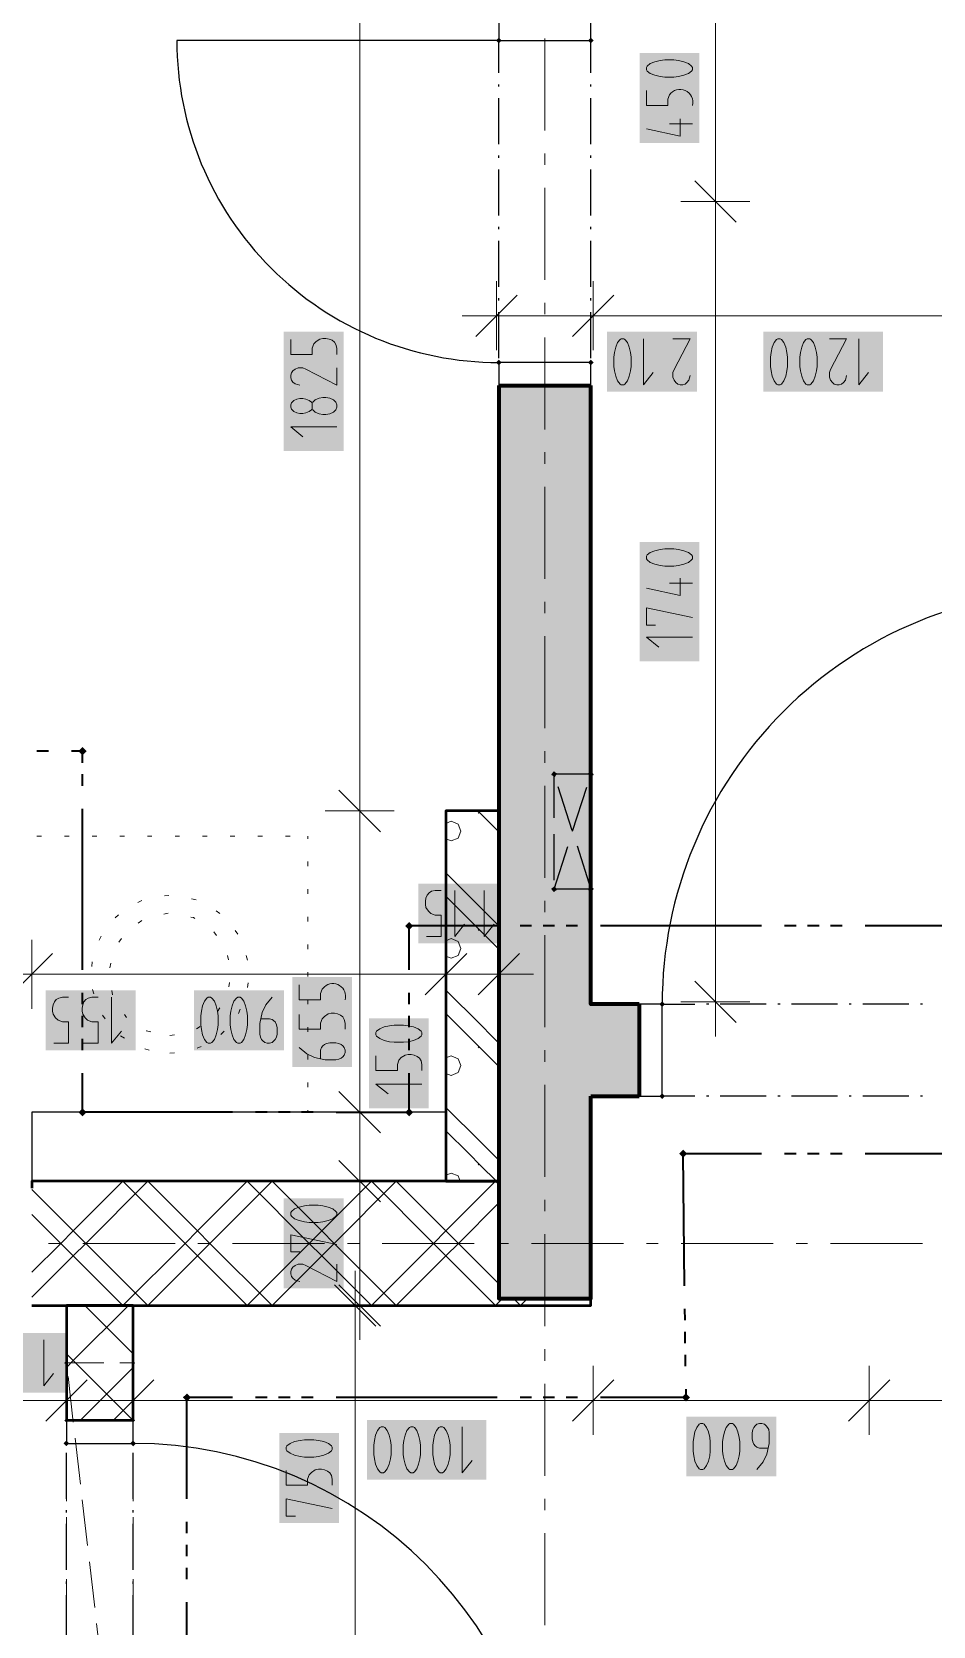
# Model space of a CAD drawing. Header units: millimetres. Extents: x 0 to 594, y 0 to 420.
# Drawn here: x 468.58 to 488.66, y 236.55 to 272.08 of the extents above; entities that cross this region are included whole.
import ezdxf

# ---------------------------------------------------------------- set-up
doc = ezdxf.new("R2010")
doc.units = ezdxf.units.MM
doc.header["$LTSCALE"] = 8
for name, color, linetype in [('PDF_Dokresleni pod rovinou rezu', 7, 'Continuous'), ('PDF_Dvere', 7, 'Continuous'), ('PDF_Instalacni prizdivka do 1m', 7, 'Continuous'), ('PDF_Instalacni prizdivky', 7, 'Continuous'), ('PDF_Koty delkove', 7, 'Continuous'), ('PDF_Osy hlavni', 7, 'Continuous'), ('PDF_Pozarni useky', 7, 'Continuous'), ('PDF_Preklady', 7, 'Continuous'), ('PDF_Pricky zdene', 7, 'Continuous'), ('PDF_Sanita', 7, 'Continuous'), ('PDF_Steny akusticke', 7, 'Continuous'), ('PDF_Steny obvodove nosne', 7, 'Continuous')]:
    doc.layers.add(name, color=color, linetype=linetype)

msp = doc.modelspace()

# ---------------------------------------------------------------- linework, layer by layer
at = {"layer": 'PDF_Dokresleni pod rovinou rezu', "lineweight": 25}
for points in [[(480.216, 254.562), (480.216, 255.538)], [(481.036, 255.538), (480.227, 255.538)], [(480.619, 254.28), (480.306, 255.256)], [(480.63, 254.27), (480.943, 255.246)], [(480.216, 253.178), (480.216, 254.203)], [(480.216, 252.976), (480.521, 253.928)], [(480.728, 253.938), (481.036, 252.976), (480.227, 252.976)]]:
    msp.add_lwpolyline(points, dxfattribs=at)
at = {"layer": 'PDF_Dokresleni pod rovinou rezu', "lineweight": 25, "transparency": 33554559}
for points in [[(480.216, 255.474), (480.152, 255.538), (480.28, 255.538), (480.216, 255.602)], [(480.28, 255.538), (480.216, 255.474), (480.216, 255.602), (480.152, 255.538)], [(480.236, 255.477), (480.155, 255.519), (480.277, 255.558), (480.197, 255.599)], [(481.1, 255.538), (481.036, 255.474), (481.036, 255.602), (480.972, 255.538)], [(481.017, 255.477), (480.975, 255.558), (481.097, 255.519), (481.056, 255.599)], [(480.28, 252.976), (480.216, 252.912), (480.216, 253.04), (480.152, 252.976)], [(480.216, 252.912), (480.152, 252.976), (480.28, 252.976), (480.216, 253.04)], [(480.197, 252.915), (480.155, 252.995), (480.277, 252.956), (480.236, 253.037)], [(481.1, 252.976), (481.036, 252.912), (481.036, 253.04), (480.972, 252.976)], [(481.056, 252.915), (480.975, 252.956), (481.097, 252.995), (481.017, 253.037)]]:
    msp.add_solid(points, dxfattribs=at)
at = {"layer": 'PDF_Dvere', "lineweight": 25}
for points in [[(481.036, 271.887), (481.036, 272.399), (478.986, 272.399), (478.986, 271.887)], [(481.036, 264.2), (481.036, 264.712), (478.986, 264.712), (478.986, 264.2)], [(482.112, 248.363), (482.624, 248.363), (482.624, 250.413), (482.112, 250.413)], [(469.351, 241.137), (469.351, 240.625), (470.838, 240.625), (470.838, 241.137)]]:
    msp.add_lwpolyline(points, close=True, dxfattribs=at)
for points in [[(478.986, 271.167), (478.986, 271.887), (471.811, 271.887, 0.414215), (478.986, 264.712)], [(491.849, 250.413), (491.849, 259.638, 0.414214), (482.624, 250.413), (483.353, 250.413)], [(470.838, 231.4), (480.062, 231.4, 0.414213), (470.838, 240.625)]]:
    msp.add_lwpolyline(points, format="xyb", dxfattribs=at)
for points in [[(481.036, 271.167), (481.036, 271.887)], [(478.986, 270.86), (478.986, 270.911)], [(481.036, 270.86), (481.036, 270.911)], [(478.986, 269.578), (478.986, 270.603)], [(481.036, 269.578), (481.036, 270.603)], [(478.986, 269.271), (478.986, 269.322)], [(481.036, 269.271), (481.036, 269.322)], [(478.986, 267.99), (478.986, 269.015)], [(481.036, 267.99), (481.036, 269.015)], [(478.986, 267.682), (478.986, 267.733)], [(481.036, 267.682), (481.036, 267.733)], [(478.986, 266.401), (478.986, 267.426)], [(481.036, 266.401), (481.036, 267.426)], [(478.986, 266.093), (478.986, 266.145)], [(481.036, 266.093), (481.036, 266.145)], [(478.986, 264.812), (478.986, 265.837)], [(481.036, 264.812), (481.036, 265.837)], [(483.661, 250.413), (483.61, 250.413)], [(484.942, 250.413), (483.917, 250.413)], [(485.25, 250.413), (485.198, 250.413)], [(486.531, 250.413), (485.506, 250.413)], [(486.838, 250.413), (486.787, 250.413)], [(488.12, 250.413), (487.095, 250.413)], [(488.427, 250.413), (488.376, 250.413)], [(483.353, 248.363), (482.624, 248.363)], [(483.661, 248.363), (483.61, 248.363)], [(484.942, 248.363), (483.917, 248.363)], [(485.25, 248.363), (485.198, 248.363)], [(486.531, 248.363), (485.506, 248.363)], [(486.838, 248.363), (486.787, 248.363)], [(488.12, 248.363), (487.095, 248.363)], [(488.427, 248.363), (488.376, 248.363)], [(469.351, 239.392), (469.351, 240.417)], [(470.838, 239.392), (470.838, 240.417)], [(469.351, 239.085), (469.351, 239.136)], [(470.838, 239.085), (470.838, 239.136)], [(469.351, 237.804), (469.351, 238.829)], [(470.838, 237.804), (470.838, 238.829)], [(469.351, 237.496), (469.351, 237.547)], [(470.838, 237.496), (470.838, 237.547)], [(469.351, 236.215), (469.351, 237.24)], [(470.838, 236.215), (470.838, 237.24)]]:
    msp.add_lwpolyline(points, dxfattribs=at)
at = {"layer": 'PDF_Dvere', "lineweight": 25, "transparency": 33554559}
for points in [[(478.986, 271.823), (478.922, 271.887), (479.05, 271.887), (478.986, 271.951)], [(481.036, 271.823), (480.972, 271.887), (481.1, 271.887), (481.036, 271.951)], [(478.986, 264.648), (478.922, 264.712), (479.05, 264.712), (478.986, 264.776)], [(481.036, 264.648), (480.972, 264.712), (481.1, 264.712), (481.036, 264.776)], [(482.688, 250.413), (482.624, 250.349), (482.624, 250.477), (482.56, 250.413)], [(482.688, 248.363), (482.624, 248.299), (482.624, 248.428), (482.56, 248.363)], [(469.351, 240.561), (469.287, 240.625), (469.415, 240.625), (469.351, 240.689)], [(470.838, 240.561), (470.773, 240.625), (470.902, 240.625), (470.838, 240.689)]]:
    msp.add_solid(points, dxfattribs=at)
at = {"layer": 'PDF_Instalacni prizdivka do 1m', "lineweight": 25}
msp.add_lwpolyline([(468.583, 246.467), (477.807, 246.467), (477.807, 248.005), (468.583, 248.005)], close=True, dxfattribs=at)
at = {"layer": 'PDF_Instalacni prizdivky', "lineweight": 50}
msp.add_lwpolyline([(478.986, 246.467), (478.986, 254.719), (478.935, 254.719), (477.807, 254.719), (477.807, 246.467), (478.935, 246.467)], close=True, dxfattribs=at)
at = {"layer": 'PDF_Instalacni prizdivky', "lineweight": 9}
for points in [[(477.807, 254.098), (477.923, 254.05), (478.078, 254.115), (478.142, 254.27), (478.078, 254.425), (477.923, 254.49), (477.807, 254.442)], [(478.576, 254.662), (478.52, 254.719)], [(478.986, 254.252), (478.576, 254.662)], [(478.986, 252.161), (478.838, 252.31), (478.576, 252.571), (477.807, 253.34)], [(478.315, 252.31), (477.807, 252.817)], [(478.576, 252.048), (478.315, 252.31)], [(478.986, 251.638), (478.576, 252.048)], [(477.807, 251.484), (477.923, 251.437), (478.078, 251.501), (478.142, 251.656), (478.078, 251.811), (477.923, 251.876), (477.807, 251.828)], [(478.986, 249.547), (478.838, 249.696), (478.576, 249.957), (477.807, 250.726)], [(478.315, 249.696), (477.807, 250.203)], [(478.576, 249.435), (478.315, 249.696)], [(478.986, 249.025), (478.576, 249.435)], [(477.807, 248.871), (477.923, 248.823), (478.078, 248.887), (478.142, 249.043), (478.078, 249.198), (477.923, 249.262), (477.807, 249.214)], [(478.986, 246.934), (478.838, 247.082), (478.576, 247.344), (477.807, 248.112)], [(478.315, 247.082), (477.807, 247.59)], [(478.576, 246.821), (478.315, 247.082)], [(478.126, 246.467), (478.078, 246.584), (477.923, 246.648), (477.807, 246.601)], [(478.93, 246.467), (478.576, 246.821)]]:
    msp.add_lwpolyline(points, dxfattribs=at)
at = {"layer": 'PDF_Instalacni prizdivky', "lineweight": 9, "transparency": 33554559}
for points in [[(478.537, 254.657), (478.514, 254.68), (478.56, 254.68), (478.537, 254.703)], [(478.537, 252.044), (478.514, 252.067), (478.56, 252.067), (478.537, 252.09)], [(478.537, 249.43), (478.514, 249.453), (478.56, 249.453), (478.537, 249.476)], [(478.537, 246.816), (478.514, 246.839), (478.56, 246.839), (478.537, 246.862)]]:
    msp.add_solid(points, dxfattribs=at)
at = {"layer": 'PDF_Koty delkove', "lineweight": 18}
for points in [[(475.886, 243.7), (475.886, 244.698), (475.886, 246.467), (475.886, 248.005), (475.886, 254.719), (475.886, 273.424), (475.886, 280.599), (475.886, 282.086), (475.886, 288.236), (475.886, 330.055)], [(483.811, 250.465), (483.811, 268.3), (483.811, 272.912)], [(483.025, 270.141), (483.025, 269.757), (482.273, 269.922)], [(483.298, 270.031), (482.786, 270.031)], [(484.272, 267.838), (483.35, 268.761)], [(484.58, 268.3), (483.811, 268.3), (483.042, 268.3)], [(478.935, 266.523), (478.935, 265.754), (478.935, 264.986)], [(481.087, 266.523), (481.087, 265.754), (481.087, 264.986)], [(479.396, 266.216), (478.474, 265.293)], [(481.549, 266.216), (480.626, 265.293)], [(478.935, 265.754), (478.166, 265.754)], [(545.764, 265.754), (541.232, 265.754), (538.589, 265.754), (537.823, 265.754), (526.802, 265.754), (515.63, 265.754), (514.502, 265.754), (496.155, 265.754), (493.387, 265.754), (481.087, 265.754), (478.935, 265.754)], [(474.348, 265.222), (474.348, 264.893), (474.826, 264.893), (474.826, 265.03), (474.861, 265.126), (474.912, 265.181), (474.997, 265.235), (475.065, 265.249), (475.133, 265.249), (475.202, 265.235), (475.27, 265.208), (475.321, 265.167), (475.356, 265.113), (475.373, 265.03), (475.373, 264.893)], [(481.918, 264.524), (481.932, 264.626), (481.932, 264.831), (481.918, 264.933), (481.89, 265.053), (481.849, 265.156), (481.795, 265.224), (481.767, 265.242), (481.713, 265.242), (481.685, 265.224), (481.631, 265.156), (481.589, 265.053), (481.562, 264.933), (481.548, 264.831)], [(482.205, 265.242), (482.205, 264.217), (482.424, 264.49)], [(482.862, 265.242), (483.246, 265.242), (482.89, 264.558), (482.862, 264.49), (482.862, 264.387), (482.89, 264.319), (482.931, 264.268), (482.972, 264.233), (483.027, 264.217), (483.081, 264.217), (483.136, 264.233), (483.177, 264.268), (483.218, 264.319), (483.246, 264.421)], [(486.349, 265.242), (486.733, 265.242), (486.376, 264.558), (486.349, 264.49), (486.349, 264.387), (486.376, 264.319), (486.417, 264.268), (486.458, 264.233), (486.513, 264.217), (486.567, 264.217), (486.622, 264.233), (486.664, 264.268), (486.705, 264.319), (486.733, 264.421)], [(487.006, 265.242), (487.006, 264.217), (487.224, 264.49)], [(481.548, 264.831), (481.548, 264.626), (481.562, 264.524), (481.589, 264.405), (481.631, 264.302), (481.685, 264.233), (481.713, 264.217), (481.767, 264.217), (481.795, 264.233), (481.849, 264.302), (481.89, 264.405), (481.918, 264.524)], [(475.373, 264.592), (475.373, 264.208), (474.689, 264.565), (474.621, 264.592), (474.518, 264.592), (474.451, 264.565), (474.399, 264.524), (474.365, 264.483), (474.348, 264.428), (474.348, 264.373), (474.365, 264.318), (474.399, 264.277), (474.451, 264.236), (474.552, 264.208)], [(474.826, 263.688), (474.808, 263.661), (474.757, 263.62), (474.689, 263.593), (474.621, 263.579), (474.552, 263.579), (474.484, 263.593), (474.416, 263.62), (474.365, 263.675), (474.348, 263.716), (474.348, 263.771), (474.365, 263.812), (474.416, 263.867), (474.484, 263.894), (474.552, 263.908), (474.621, 263.908), (474.689, 263.894), (474.757, 263.867), (474.808, 263.826), (474.826, 263.799)], [(475.373, 263.278), (474.348, 263.278), (474.621, 263.059)], [(483.025, 259.903), (483.025, 259.519), (482.273, 259.684)], [(483.298, 259.793), (482.786, 259.793)], [(482.477, 258.862), (482.273, 258.862), (482.273, 259.245), (483.298, 259.027)], [(483.298, 258.588), (482.273, 258.588), (482.546, 258.37)], [(476.347, 254.257), (475.424, 255.18)], [(476.654, 254.719), (475.886, 254.719), (475.117, 254.719)], [(477.375, 251.92), (477.703, 251.92), (477.703, 252.398), (477.566, 252.398), (477.471, 252.433), (477.416, 252.484), (477.362, 252.569), (477.348, 252.637), (477.348, 252.705), (477.362, 252.774), (477.389, 252.842), (477.43, 252.893), (477.484, 252.928), (477.566, 252.945), (477.703, 252.945)], [(478.005, 252.945), (478.005, 251.92), (478.223, 252.193)], [(478.662, 252.945), (478.662, 251.92), (478.88, 252.193)], [(469.044, 251.541), (468.121, 250.618)], [(468.583, 251.848), (468.583, 251.08), (468.583, 250.311)], [(478.269, 251.541), (477.346, 250.618)], [(477.807, 251.848), (477.807, 251.08), (477.807, 250.311)], [(479.447, 251.541), (478.525, 250.618)], [(478.986, 251.848), (478.986, 251.08), (478.986, 250.311)], [(478.986, 251.08), (477.807, 251.08), (475.526, 251.08), (472.864, 251.08), (468.583, 251.08), (467.512, 251.08), (466.994, 251.08), (459.511, 251.08)], [(478.986, 251.08), (479.755, 251.08)], [(484.272, 250.003), (483.35, 250.926)], [(469.071, 249.542), (469.399, 249.542), (469.399, 250.02), (469.262, 250.02), (469.167, 250.055), (469.112, 250.106), (469.057, 250.191), (469.044, 250.259), (469.044, 250.327), (469.057, 250.396), (469.085, 250.464), (469.126, 250.515), (469.18, 250.55), (469.262, 250.567), (469.399, 250.567)], [(469.728, 249.542), (470.056, 249.542), (470.056, 250.02), (469.919, 250.02), (469.824, 250.055), (469.769, 250.106), (469.715, 250.191), (469.701, 250.259), (469.701, 250.327), (469.715, 250.396), (469.742, 250.464), (469.783, 250.515), (469.837, 250.55), (469.919, 250.567), (470.056, 250.567)], [(470.358, 250.567), (470.358, 249.542), (470.576, 249.815)], [(472.592, 249.559), (472.647, 249.627), (472.688, 249.73), (472.716, 249.85), (472.73, 249.951), (472.73, 250.156), (472.716, 250.259), (472.688, 250.379), (472.647, 250.481), (472.592, 250.55), (472.565, 250.567), (472.51, 250.567), (472.482, 250.55), (472.428, 250.481), (472.387, 250.379), (472.36, 250.259), (472.346, 250.156)], [(473.934, 250.567), (473.796, 250.396), (473.714, 250.225), (473.66, 249.986)], [(472.346, 250.156), (472.346, 249.951), (472.36, 249.85), (472.387, 249.73), (472.428, 249.627), (472.482, 249.559), (472.51, 249.542), (472.565, 249.542), (472.592, 249.559)], [(474.536, 250.184), (474.536, 249.855), (475.013, 249.855), (475.013, 249.992), (475.048, 250.087), (475.099, 250.142), (475.184, 250.197), (475.252, 250.211), (475.321, 250.211), (475.389, 250.197), (475.457, 250.17), (475.508, 250.129), (475.543, 250.074), (475.56, 249.992), (475.56, 249.855)], [(484.58, 250.465), (483.811, 250.465), (483.042, 250.465)], [(483.811, 250.465), (483.811, 249.696)], [(473.66, 249.986), (473.66, 249.746), (473.674, 249.679), (473.701, 249.627), (473.728, 249.593), (473.769, 249.559), (473.824, 249.542), (473.879, 249.542), (473.934, 249.559), (473.975, 249.593), (474.002, 249.627), (474.03, 249.679), (474.044, 249.746), (474.044, 249.884), (474.03, 249.951), (474.002, 250.02), (473.934, 250.071), (473.879, 250.089), (473.687, 250.089)], [(476.86, 249.946), (476.655, 249.946), (476.553, 249.932), (476.434, 249.905), (476.331, 249.864), (476.262, 249.81), (476.246, 249.782), (476.246, 249.728), (476.262, 249.7), (476.331, 249.646), (476.434, 249.604), (476.553, 249.577), (476.655, 249.563), (476.86, 249.563), (476.962, 249.577), (477.082, 249.604)], [(477.082, 249.604), (477.185, 249.646), (477.254, 249.7), (477.271, 249.728), (477.271, 249.782), (477.254, 249.81), (477.185, 249.864), (477.082, 249.905), (476.962, 249.932), (476.86, 249.946)], [(475.013, 249.198), (475.013, 249.389), (475.031, 249.444), (475.064, 249.485), (475.099, 249.513), (475.149, 249.54), (475.218, 249.554), (475.354, 249.554), (475.423, 249.54), (475.474, 249.513), (475.508, 249.485), (475.543, 249.444), (475.56, 249.389), (475.56, 249.335), (475.543, 249.28), (475.508, 249.239), (475.474, 249.212), (475.423, 249.184), (475.354, 249.17), (475.116, 249.17), (474.877, 249.225), (474.706, 249.307), (474.536, 249.444)], [(476.246, 249.262), (476.246, 248.933), (476.724, 248.933), (476.724, 249.071), (476.758, 249.166), (476.81, 249.221), (476.895, 249.275), (476.962, 249.289), (477.031, 249.289), (477.1, 249.275), (477.167, 249.248), (477.219, 249.207), (477.254, 249.153), (477.271, 249.071), (477.271, 248.933)], [(476.347, 247.543), (475.424, 248.466)], [(477.271, 248.632), (476.246, 248.632), (476.519, 248.414)], [(476.654, 248.005), (475.886, 248.005), (475.117, 248.005)], [(476.347, 246.006), (475.424, 246.928)], [(476.654, 246.467), (475.886, 246.467), (475.117, 246.467)], [(474.365, 245.796), (474.348, 245.768), (474.348, 245.714), (474.365, 245.686), (474.433, 245.632), (474.536, 245.591), (474.656, 245.563), (474.757, 245.549), (474.962, 245.549), (475.065, 245.563), (475.185, 245.591), (475.287, 245.632), (475.356, 245.686), (475.373, 245.714), (475.373, 245.768), (475.356, 245.796), (475.287, 245.85), (475.185, 245.891), (475.065, 245.918), (474.962, 245.932)], [(474.962, 245.932), (474.757, 245.932), (474.656, 245.918), (474.536, 245.891), (474.433, 245.85), (474.365, 245.796)], [(474.552, 244.892), (474.348, 244.892), (474.348, 245.275), (475.373, 245.057)], [(475.373, 244.618), (475.373, 244.235), (474.689, 244.591), (474.621, 244.618), (474.518, 244.618), (474.451, 244.591), (474.399, 244.55), (474.365, 244.509), (474.348, 244.454), (474.348, 244.4), (474.365, 244.345), (474.399, 244.304), (474.451, 244.263), (474.552, 244.235)], [(475.786, 243.7), (475.786, 244.468)], [(476.247, 243.239), (475.324, 244.161)], [(476.347, 243.239), (475.424, 244.161)], [(476.554, 243.7), (475.786, 243.7), (475.017, 243.7)], [(476.654, 243.7), (475.886, 243.7), (475.117, 243.7)], [(475.786, 236.012), (475.786, 243.7)], [(475.886, 243.7), (475.886, 242.931)], [(468.846, 242.933), (468.846, 241.908), (469.064, 242.181)], [(469.351, 242.35), (469.351, 241.581), (469.351, 240.813)], [(470.838, 242.35), (470.838, 241.581), (470.838, 240.813)], [(481.087, 242.35), (481.087, 241.581), (481.087, 240.813)], [(487.237, 242.35), (487.237, 241.581), (487.237, 240.813)], [(469.813, 242.043), (468.89, 241.12)], [(471.299, 242.043), (470.376, 241.12)], [(481.549, 242.043), (480.626, 241.12)], [(487.698, 242.043), (486.775, 241.12)], [(544.944, 241.581), (527.533, 241.581), (514.611, 241.581), (510.402, 241.581), (501.792, 241.581), (487.237, 241.581), (481.087, 241.581), (476.182, 241.581), (471.637, 241.581), (470.838, 241.581), (469.351, 241.581), (434.86, 241.581), (428.813, 241.581), (416.513, 241.581), (405.084, 241.581), (397.192, 241.581), (389.71, 241.581), (312.015, 241.581), (304.533, 241.581), (297.307, 241.581), (294.693, 241.581), (286.493, 241.581), (285.314, 241.581)], [(476.2, 240.585), (476.2, 240.38), (476.214, 240.279), (476.241, 240.159), (476.282, 240.056), (476.336, 239.988), (476.364, 239.971), (476.419, 239.971), (476.446, 239.988), (476.501, 240.056), (476.542, 240.159), (476.57, 240.279), (476.584, 240.38), (476.584, 240.585), (476.57, 240.688), (476.542, 240.808), (476.501, 240.91), (476.446, 240.979), (476.419, 240.996), (476.364, 240.996), (476.336, 240.979), (476.282, 240.91), (476.241, 240.808), (476.214, 240.688), (476.2, 240.585)], [(477.884, 240.279), (477.898, 240.38), (477.898, 240.585), (477.884, 240.688), (477.856, 240.808), (477.815, 240.91), (477.761, 240.979), (477.733, 240.996), (477.678, 240.996), (477.651, 240.979), (477.596, 240.91), (477.555, 240.808), (477.528, 240.688), (477.514, 240.585)], [(478.171, 240.996), (478.171, 239.971), (478.39, 240.244)], [(484.34, 240.351), (484.354, 240.453), (484.354, 240.658), (484.34, 240.76), (484.312, 240.88), (484.271, 240.983), (484.216, 241.051), (484.189, 241.069), (484.134, 241.069), (484.106, 241.051), (484.052, 240.983), (484.011, 240.88), (483.984, 240.76), (483.97, 240.658)], [(484.983, 240.522), (484.791, 240.522), (484.736, 240.539), (484.695, 240.573), (484.668, 240.608), (484.641, 240.658), (484.627, 240.727), (484.627, 240.863), (484.641, 240.932), (484.668, 240.983), (484.695, 241.017), (484.736, 241.051), (484.791, 241.069), (484.846, 241.069), (484.901, 241.051), (484.942, 241.017), (484.969, 240.983), (484.997, 240.932), (485.011, 240.863), (485.011, 240.624), (484.956, 240.385), (484.874, 240.214), (484.736, 240.044)], [(477.514, 240.585), (477.514, 240.38), (477.528, 240.279), (477.555, 240.159), (477.596, 240.056), (477.651, 239.988), (477.678, 239.971), (477.733, 239.971), (477.761, 239.988), (477.815, 240.056), (477.856, 240.159), (477.884, 240.279)], [(483.97, 240.658), (483.97, 240.453), (483.984, 240.351), (484.011, 240.231), (484.052, 240.129), (484.106, 240.06), (484.134, 240.044), (484.189, 240.044), (484.216, 240.06), (484.271, 240.129), (484.312, 240.231), (484.34, 240.351)], [(474.248, 240.021), (474.248, 239.692), (474.726, 239.692), (474.726, 239.829), (474.761, 239.925), (474.812, 239.98), (474.897, 240.034), (474.965, 240.048)], [(474.965, 240.048), (475.033, 240.048), (475.102, 240.034), (475.17, 240.007), (475.221, 239.966), (475.256, 239.912), (475.273, 239.829), (475.273, 239.692)], [(474.452, 239.007), (474.248, 239.007), (474.248, 239.391), (475.273, 239.172)]]:
    msp.add_lwpolyline(points, dxfattribs=at)
for points in [[(482.887, 271.455), (482.682, 271.455), (482.581, 271.441), (482.461, 271.414), (482.358, 271.373), (482.29, 271.318), (482.273, 271.29), (482.273, 271.236), (482.29, 271.208), (482.358, 271.154), (482.461, 271.113), (482.581, 271.085), (482.682, 271.071), (482.887, 271.071), (482.99, 271.085), (483.11, 271.113), (483.212, 271.154), (483.281, 271.208), (483.298, 271.236), (483.298, 271.29), (483.281, 271.318), (483.212, 271.373), (483.11, 271.414), (482.99, 271.441)], [(485.035, 264.831), (485.035, 264.626), (485.049, 264.524), (485.076, 264.405), (485.117, 264.302), (485.171, 264.233), (485.199, 264.217), (485.253, 264.217), (485.281, 264.233), (485.335, 264.302), (485.377, 264.405), (485.404, 264.524), (485.418, 264.626), (485.418, 264.831), (485.404, 264.933), (485.377, 265.053), (485.335, 265.156), (485.281, 265.224), (485.253, 265.242), (485.199, 265.242), (485.171, 265.224), (485.117, 265.156), (485.076, 265.053), (485.049, 264.933)], [(485.692, 264.831), (485.692, 264.626), (485.706, 264.524), (485.733, 264.405), (485.774, 264.302), (485.828, 264.233), (485.856, 264.217), (485.91, 264.217), (485.938, 264.233), (485.993, 264.302), (486.034, 264.405), (486.062, 264.524), (486.075, 264.626), (486.075, 264.831), (486.062, 264.933), (486.034, 265.053), (485.993, 265.156), (485.938, 265.224), (485.91, 265.242), (485.856, 265.242), (485.828, 265.224), (485.774, 265.156), (485.733, 265.053), (485.706, 264.933)], [(475.133, 263.935), (475.065, 263.935), (474.98, 263.921), (474.894, 263.881), (474.843, 263.826), (474.826, 263.799), (474.826, 263.688), (474.843, 263.661), (474.894, 263.606), (474.98, 263.565), (475.065, 263.551), (475.133, 263.551), (475.218, 263.565), (475.304, 263.606), (475.356, 263.661), (475.373, 263.716), (475.373, 263.771), (475.356, 263.826), (475.304, 263.881), (475.218, 263.921)], [(482.887, 260.56), (482.682, 260.56), (482.581, 260.546), (482.461, 260.519), (482.358, 260.477), (482.29, 260.423), (482.273, 260.395), (482.273, 260.341), (482.29, 260.313), (482.358, 260.259), (482.461, 260.218), (482.581, 260.19), (482.682, 260.176), (482.887, 260.176), (482.99, 260.19), (483.11, 260.218), (483.212, 260.259), (483.281, 260.313), (483.298, 260.341), (483.298, 260.395), (483.281, 260.423), (483.212, 260.477), (483.11, 260.519), (482.99, 260.546)], [(473.003, 250.156), (473.003, 249.951), (473.017, 249.85), (473.044, 249.73), (473.085, 249.627), (473.139, 249.559), (473.167, 249.542), (473.222, 249.542), (473.249, 249.559), (473.304, 249.627), (473.345, 249.73), (473.373, 249.85), (473.387, 249.951), (473.387, 250.156), (473.373, 250.259), (473.345, 250.379), (473.304, 250.481), (473.249, 250.55), (473.222, 250.567), (473.167, 250.567), (473.139, 250.55), (473.085, 250.481), (473.044, 250.379), (473.017, 250.259)], [(476.857, 240.585), (476.857, 240.38), (476.871, 240.279), (476.898, 240.159), (476.939, 240.056), (476.993, 239.988), (477.021, 239.971), (477.076, 239.971), (477.104, 239.988), (477.158, 240.056), (477.199, 240.159), (477.227, 240.279), (477.241, 240.38), (477.241, 240.585), (477.227, 240.688), (477.199, 240.808), (477.158, 240.91), (477.104, 240.979), (477.076, 240.996), (477.021, 240.996), (476.993, 240.979), (476.939, 240.91), (476.898, 240.808), (476.871, 240.688)], [(483.313, 240.658), (483.313, 240.453), (483.327, 240.351), (483.354, 240.231), (483.395, 240.129), (483.449, 240.06), (483.477, 240.044), (483.532, 240.044), (483.559, 240.06), (483.614, 240.129), (483.655, 240.231), (483.683, 240.351), (483.697, 240.453), (483.697, 240.658), (483.683, 240.76), (483.655, 240.88), (483.614, 240.983), (483.559, 241.051), (483.532, 241.069), (483.477, 241.069), (483.449, 241.051), (483.395, 240.983), (483.354, 240.88), (483.327, 240.76)], [(474.862, 240.705), (474.657, 240.705), (474.556, 240.691), (474.436, 240.664), (474.333, 240.623), (474.264, 240.569), (474.248, 240.541), (474.248, 240.487), (474.264, 240.459), (474.333, 240.404), (474.436, 240.363), (474.556, 240.335), (474.657, 240.321), (474.862, 240.321), (474.965, 240.335), (475.084, 240.363), (475.187, 240.404), (475.256, 240.459), (475.273, 240.487), (475.273, 240.541), (475.256, 240.569), (475.187, 240.623), (475.084, 240.664), (474.965, 240.691)]]:
    msp.add_lwpolyline(points, close=True, dxfattribs=at)
for points in [[(482.273, 270.771), (482.273, 270.442), (482.751, 270.442), (482.751, 270.579), (482.786, 270.674, -0.84383), (483.298, 270.442)], [(474.536, 250.841), (474.536, 250.512), (475.013, 250.512), (475.013, 250.649), (475.048, 250.744), (475.099, 250.8, -0.753191), (475.56, 250.512)]]:
    msp.add_lwpolyline(points, format="xyb", dxfattribs=at)
at = {"layer": 'PDF_Koty delkove', "color": 7, "lineweight": 18, "true_color": 0xffffff, "transparency": 33554559}
for points in [[(483.452, 269.603), (483.452, 271.608), (482.12, 269.603), (482.12, 271.608)], [(475.527, 262.741), (475.527, 265.402), (474.194, 262.741), (474.194, 265.402)], [(483.4, 265.396), (481.395, 265.396), (483.4, 264.063), (481.395, 264.063)], [(487.543, 265.396), (484.881, 265.396), (487.543, 264.063), (484.881, 264.063)], [(483.452, 258.051), (483.452, 260.713), (482.12, 258.051), (482.12, 260.713)], [(479.199, 253.099), (477.194, 253.099), (479.199, 251.766), (477.194, 251.766)], [(475.714, 249.016), (475.714, 251.021), (474.382, 249.016), (474.382, 251.021)], [(470.895, 250.721), (468.89, 250.721), (470.895, 249.388), (468.89, 249.388)], [(474.197, 250.721), (472.193, 250.721), (474.197, 249.388), (472.193, 249.388)], [(477.425, 248.095), (477.425, 250.1), (476.092, 248.095), (476.092, 250.1)], [(475.527, 244.081), (475.527, 246.086), (474.194, 244.081), (474.194, 246.086)], [(469.383, 243.087), (467.378, 243.087), (469.383, 241.754), (467.378, 241.754)], [(478.709, 241.15), (476.047, 241.15), (478.709, 239.818), (476.047, 239.818)], [(485.164, 241.223), (483.16, 241.223), (485.164, 239.89), (483.16, 239.89)], [(475.427, 238.854), (475.427, 240.858), (474.094, 238.854), (474.094, 240.858)]]:
    msp.add_solid(points, dxfattribs=at)
at = {"layer": 'PDF_Osy hlavni', "lineweight": 18}
for points in [[(480.011, 269.886), (480.011, 271.936)], [(480.011, 269.117), (480.011, 269.373)], [(480.011, 266.555), (480.011, 268.605)], [(480.011, 265.786), (480.011, 266.042)], [(480.011, 263.223), (480.011, 265.273)], [(480.011, 262.455), (480.011, 262.711)], [(480.011, 259.892), (480.011, 261.942)], [(480.011, 259.123), (480.011, 259.38)], [(480.011, 256.561), (480.011, 258.611)], [(480.011, 255.792), (480.011, 256.048)], [(480.011, 253.23), (480.011, 255.28)], [(480.011, 252.461), (480.011, 252.717)], [(480.011, 249.899), (480.011, 251.949)], [(480.011, 249.13), (480.011, 249.386)], [(480.011, 246.567), (480.011, 248.617)], [(480.011, 245.799), (480.011, 246.055)], [(480.011, 243.236), (480.011, 245.286)], [(469.208, 245.083), (468.952, 245.083)], [(471.771, 245.083), (469.721, 245.083)], [(472.54, 245.083), (472.283, 245.083)], [(475.102, 245.083), (473.052, 245.083)], [(475.871, 245.083), (475.615, 245.083)], [(478.433, 245.083), (476.383, 245.083)], [(479.202, 245.083), (478.946, 245.083)], [(481.765, 245.083), (479.715, 245.083)], [(482.533, 245.083), (482.277, 245.083)], [(485.096, 245.083), (483.046, 245.083)], [(485.865, 245.083), (485.608, 245.083)], [(488.427, 245.083), (486.377, 245.083)], [(480.011, 242.467), (480.011, 242.724)], [(480.011, 239.905), (480.011, 241.955)], [(480.011, 239.136), (480.011, 239.392)], [(480.011, 236.574), (480.011, 238.624)]]:
    msp.add_lwpolyline(points, dxfattribs=at)
at = {"layer": 'PDF_Pozarni useky', "lineweight": 35}
for points in [[(468.952, 256.051), (468.696, 256.051)], [(469.71, 256.051), (469.465, 256.051)], [(469.71, 255.792), (469.71, 256.048)], [(469.71, 255.28), (469.71, 255.536)], [(469.71, 251.18), (469.71, 254.767)], [(478.946, 252.156), (476.987, 252.156)], [(476.987, 251.18), (476.987, 252.156)], [(479.715, 252.156), (479.458, 252.156)], [(480.227, 252.156), (479.971, 252.156)], [(480.74, 252.156), (480.483, 252.156)], [(484.84, 252.156), (481.252, 252.156)], [(485.608, 252.156), (485.352, 252.156)], [(486.121, 252.156), (485.865, 252.156)], [(486.633, 252.156), (486.377, 252.156)], [(490.733, 252.156), (487.146, 252.156)], [(469.71, 250.411), (469.71, 250.667)], [(476.987, 250.411), (476.987, 250.667)], [(469.71, 249.899), (469.71, 250.155)], [(476.987, 249.899), (476.987, 250.155)], [(469.71, 249.386), (469.71, 249.642)], [(476.987, 249.386), (476.987, 249.642)], [(469.71, 248.005), (469.71, 248.874)], [(475.358, 248.005), (476.987, 248.005), (476.987, 248.874)], [(473.052, 248.005), (469.71, 248.005)], [(473.821, 248.005), (473.565, 248.005)], [(474.333, 248.005), (474.077, 248.005)], [(474.846, 248.005), (474.59, 248.005)], [(483.125, 244.137), (483.091, 247.081)], [(484.84, 247.081), (483.091, 247.081)], [(485.608, 247.081), (485.352, 247.081)], [(486.121, 247.081), (485.865, 247.081)], [(486.633, 247.081), (486.377, 247.081)], [(490.733, 247.081), (487.146, 247.081)], [(483.134, 243.368), (483.131, 243.625)], [(483.139, 242.856), (483.137, 243.112)], [(483.145, 242.344), (483.142, 242.6)], [(472.037, 239.392), (472.037, 241.65)], [(473.052, 241.65), (472.037, 241.65)], [(473.821, 241.65), (473.565, 241.65)], [(474.333, 241.65), (474.077, 241.65)], [(474.846, 241.65), (474.59, 241.65)], [(478.946, 241.65), (475.358, 241.65)], [(479.715, 241.65), (479.458, 241.65)], [(480.227, 241.65), (479.971, 241.65)], [(480.74, 241.65), (480.483, 241.65)], [(483.151, 241.831), (483.153, 241.65), (481.252, 241.65)], [(472.037, 238.624), (472.037, 238.88)], [(472.037, 238.111), (472.037, 238.367)], [(472.037, 237.599), (472.037, 237.855)], [(472.037, 233.499), (472.037, 237.086)]]:
    msp.add_lwpolyline(points, dxfattribs=at)
at = {"layer": 'PDF_Pozarni useky', "lineweight": 35, "transparency": 33554559}
for points in [[(469.71, 255.961), (469.62, 256.051), (469.8, 256.051), (469.71, 256.141)], [(469.8, 256.051), (469.71, 255.961), (469.71, 256.141), (469.62, 256.051)], [(477.077, 252.156), (476.987, 252.066), (476.987, 252.246), (476.898, 252.156)], [(476.987, 252.066), (476.898, 252.156), (477.077, 252.156), (476.987, 252.246)], [(469.8, 248.005), (469.71, 247.915), (469.71, 248.094), (469.62, 248.005)], [(469.71, 247.915), (469.62, 248.005), (469.8, 248.005), (469.71, 248.094)], [(476.987, 247.915), (476.898, 248.005), (477.077, 248.005), (476.987, 248.094)], [(477.077, 248.005), (476.987, 247.915), (476.987, 248.094), (476.898, 248.005)], [(483.092, 246.991), (483.002, 247.08), (483.181, 247.082), (483.09, 247.171)], [(483.181, 247.081), (483.091, 246.991), (483.091, 247.171), (483.002, 247.081)], [(472.037, 241.56), (471.947, 241.65), (472.126, 241.65), (472.037, 241.739)], [(472.126, 241.65), (472.037, 241.56), (472.037, 241.739), (471.947, 241.65)], [(483.243, 241.65), (483.153, 241.56), (483.153, 241.739), (483.064, 241.65)], [(483.154, 241.56), (483.064, 241.649), (483.243, 241.651), (483.152, 241.739)]]:
    msp.add_solid(points, dxfattribs=at)
at = {"layer": 'PDF_Preklady', "lineweight": 18}
for points in [[(470.182, 242.418), (469.351, 242.418)], [(469.351, 242.109), (469.351, 242.418)], [(470.838, 242.418), (470.541, 242.418)], [(470.838, 242.109), (470.838, 242.418)], [(469.505, 241.095), (469.387, 242.113)], [(469.351, 241.137), (469.351, 241.75)], [(470.838, 241.137), (470.838, 241.75)], [(469.351, 240.725), (469.351, 241.137)], [(470.838, 240.725), (470.838, 241.137)], [(469.664, 239.72), (469.546, 240.739)], [(469.351, 239.341), (469.351, 240.366)], [(470.838, 239.341), (470.838, 240.366)], [(469.824, 238.346), (469.706, 239.364)], [(469.351, 237.957), (469.351, 238.982)], [(470.838, 237.957), (470.838, 238.982)], [(469.983, 236.971), (469.865, 237.989)], [(469.351, 236.574), (469.351, 237.599)], [(470.838, 236.574), (470.838, 237.599)], [(470.143, 235.597), (470.024, 236.615)]]:
    msp.add_lwpolyline(points, dxfattribs=at)
at = {"layer": 'PDF_Preklady', "lineweight": 18, "transparency": 33554559}
for points in [[(469.397, 242.418), (469.351, 242.372), (469.351, 242.465), (469.305, 242.418)], [(469.351, 242.372), (469.305, 242.418), (469.397, 242.418), (469.351, 242.465)], [(469.357, 242.373), (469.305, 242.413), (469.397, 242.424), (469.346, 242.464)], [(470.838, 242.372), (470.791, 242.418), (470.884, 242.418), (470.838, 242.465)], [(470.884, 242.418), (470.838, 242.372), (470.838, 242.465), (470.791, 242.418)], [(469.351, 241.091), (469.305, 241.137), (469.397, 241.137), (469.351, 241.183)], [(469.351, 241.091), (469.305, 241.137), (469.397, 241.137), (469.351, 241.183)], [(470.838, 241.091), (470.791, 241.137), (470.884, 241.137), (470.838, 241.183)], [(470.838, 241.091), (470.791, 241.137), (470.884, 241.137), (470.838, 241.183)]]:
    msp.add_solid(points, dxfattribs=at)
at = {"layer": 'PDF_Pricky zdene', "lineweight": 9}
for points in [[(470.735, 243.7), (469.505, 242.47), (469.351, 242.316)], [(470.838, 242.624), (469.761, 243.7)], [(470.838, 241.137), (469.505, 242.47), (469.351, 242.624)], [(470.838, 242.316), (469.659, 241.137)], [(469.351, 241.137), (469.351, 241.137)]]:
    msp.add_lwpolyline(points, dxfattribs=at)
at = {"layer": 'PDF_Pricky zdene', "lineweight": 50}
for points in [[(470.838, 241.137), (470.838, 242.418), (470.838, 243.7), (469.351, 243.7), (469.351, 242.418), (469.351, 241.137)], [(470.838, 241.137), (469.351, 241.137)]]:
    msp.add_lwpolyline(points, dxfattribs=at)
at = {"layer": 'PDF_Sanita', "lineweight": 13}
for points in [[(468.798, 254.155), (468.696, 254.155)], [(469.413, 254.155), (469.311, 254.155)], [(470.028, 254.155), (469.926, 254.155)], [(470.643, 254.155), (470.541, 254.155)], [(471.258, 254.155), (471.156, 254.155)], [(471.873, 254.155), (471.771, 254.155)], [(472.488, 254.155), (472.386, 254.155)], [(473.103, 254.155), (473.001, 254.155)], [(473.718, 254.155), (473.616, 254.155)], [(474.333, 254.155), (474.231, 254.155)], [(474.732, 254.155), (474.732, 254.155)], [(474.732, 254.101), (474.732, 254.155)], [(474.732, 254.155), (474.732, 254.155)], [(474.732, 253.486), (474.732, 253.589)], [(474.732, 252.871), (474.732, 252.974)], [(471.035, 252.721), (470.942, 252.677)], [(471.636, 252.835), (471.534, 252.826)], [(472.24, 252.736), (472.141, 252.762)], [(470.509, 252.407), (470.437, 252.334)], [(471.034, 252.275), (470.949, 252.218)], [(471.619, 252.439), (471.519, 252.419)], [(472.216, 252.319), (472.18, 252.342), (472.122, 252.354)], [(472.773, 252.435), (472.689, 252.494)], [(474.732, 252.256), (474.732, 252.359)], [(470.124, 251.932), (470.08, 251.839)], [(472.693, 251.943), (472.636, 252.028)], [(473.171, 251.97), (473.112, 252.054)], [(470.579, 251.878), (470.522, 251.792)], [(474.732, 251.641), (474.732, 251.744)], [(469.924, 251.353), (469.915, 251.251)], [(470.339, 251.324), (470.319, 251.223)], [(472.96, 251.4), (472.94, 251.501)], [(473.385, 251.396), (473.358, 251.495)], [(472.968, 250.797), (472.988, 250.898)], [(473.389, 250.784), (473.398, 250.886)], [(474.732, 251.026), (474.732, 251.129)], [(469.936, 250.742), (469.962, 250.643)], [(470.362, 250.721), (470.382, 250.62)], [(474.732, 250.411), (474.732, 250.514)], [(470.157, 250.171), (470.215, 250.087)], [(470.644, 250.184), (470.691, 250.113)], [(472.715, 250.249), (472.772, 250.334)], [(473.182, 250.208), (473.226, 250.301)], [(471.131, 249.819), (471.135, 249.817), (471.231, 249.798)], [(472.248, 249.862), (472.334, 249.919)], [(472.79, 249.737), (472.863, 249.81)], [(474.732, 249.796), (474.732, 249.899)], [(470.56, 249.711), (470.644, 249.653)], [(471.096, 249.418), (471.195, 249.391)], [(471.658, 249.713), (471.758, 249.733)], [(472.261, 249.43), (472.354, 249.473)], [(471.658, 249.323), (471.76, 249.331)], [(474.732, 249.181), (474.732, 249.284)], [(474.732, 248.566), (474.732, 248.669)], [(468.798, 248.005), (468.696, 248.005)], [(469.413, 248.005), (469.311, 248.005)], [(470.028, 248.005), (469.926, 248.005)], [(470.643, 248.005), (470.541, 248.005)], [(471.258, 248.005), (471.156, 248.005)], [(471.873, 248.005), (471.771, 248.005)], [(472.488, 248.005), (472.386, 248.005)], [(473.103, 248.005), (473.001, 248.005)], [(473.718, 248.005), (473.616, 248.005)], [(474.333, 248.005), (474.231, 248.005)], [(474.732, 248.005), (474.732, 248.054)], [(474.732, 248.005), (474.732, 248.005)], [(474.732, 248.005), (474.732, 248.005)]]:
    msp.add_lwpolyline(points, dxfattribs=at)
at = {"layer": 'PDF_Steny akusticke', "lineweight": 50}
msp.add_lwpolyline([(468.583, 243.7), (481.035, 243.7), (481.035, 243.853), (478.986, 243.853), (478.986, 246.467), (478.935, 246.467), (477.807, 246.467), (468.583, 246.467), (468.583, 246.313)], dxfattribs=at)
at = {"layer": 'PDF_Steny akusticke', "lineweight": 9}
for points in [[(469.505, 245.36), (468.583, 246.283)], [(471.166, 246.467), (469.782, 245.083), (469.505, 245.36), (470.612, 246.467)], [(471.996, 245.083), (470.612, 246.467)], [(473.933, 243.7), (472.549, 245.083), (472.273, 245.36), (471.166, 246.467)], [(471.996, 245.083), (472.273, 245.36), (473.379, 246.467)], [(472.273, 244.807), (472.549, 245.083), (473.933, 246.467)], [(474.763, 245.083), (473.379, 246.467)], [(476.7, 243.7), (475.317, 245.083), (475.04, 245.36), (473.933, 246.467)], [(474.763, 245.083), (475.04, 245.36), (476.147, 246.467)], [(475.04, 244.807), (475.317, 245.083), (476.7, 246.467)], [(477.531, 245.083), (476.147, 246.467)], [(478.986, 244.181), (478.084, 245.083), (477.807, 245.36), (476.7, 246.467)], [(477.531, 245.083), (477.807, 245.36), (478.914, 246.467)], [(478.986, 246.395), (478.914, 246.467)], [(477.807, 244.807), (478.084, 245.083), (478.986, 245.985)], [(469.228, 245.083), (468.583, 245.729)], [(469.228, 245.083), (469.505, 245.36)], [(468.583, 243.884), (469.505, 244.807), (469.228, 245.083), (468.583, 244.438)], [(469.505, 244.807), (469.782, 245.083)], [(470.612, 243.7), (469.505, 244.807)], [(471.166, 243.7), (469.782, 245.083)], [(471.166, 243.7), (472.273, 244.807), (471.996, 245.083), (470.612, 243.7)], [(473.379, 243.7), (472.273, 244.807)], [(473.933, 243.7), (475.04, 244.807), (474.763, 245.083), (473.379, 243.7)], [(476.147, 243.7), (475.04, 244.807)], [(476.7, 243.7), (477.807, 244.807), (477.531, 245.083), (476.147, 243.7)], [(478.914, 243.7), (477.807, 244.807)], [(478.914, 243.7), (479.068, 243.853)], [(479.468, 243.7), (479.314, 243.853)], [(479.468, 243.7), (479.622, 243.853)]]:
    msp.add_lwpolyline(points, dxfattribs=at)
at = {"layer": 'PDF_Steny obvodove nosne', "lineweight": 70}
for points in [[(478.986, 264.2), (478.986, 254.719), (478.986, 246.467), (478.986, 243.853), (481.035, 243.853), (481.036, 243.853), (481.036, 248.363)], [(478.986, 264.2), (481.036, 264.2)], [(482.112, 250.413), (481.087, 250.413), (481.036, 250.413), (481.036, 264.2)], [(482.112, 250.413), (482.112, 248.363)], [(481.036, 248.363), (481.087, 248.363), (481.087, 248.363), (482.112, 248.363)]]:
    msp.add_lwpolyline(points, dxfattribs=at)
at = {"layer": 'PDF_Steny obvodove nosne', "color": 9, "lineweight": 9, "true_color": 0xc0c0c0, "transparency": 33554559}
for points in [[(478.986, 264.2), (478.986, 243.853), (481.036, 264.2), (481.036, 243.853)], [(481.036, 248.363), (482.112, 248.363), (481.036, 250.413), (482.112, 250.413)]]:
    msp.add_solid(points, dxfattribs=at)

doc.saveas('drawing.dxf')
